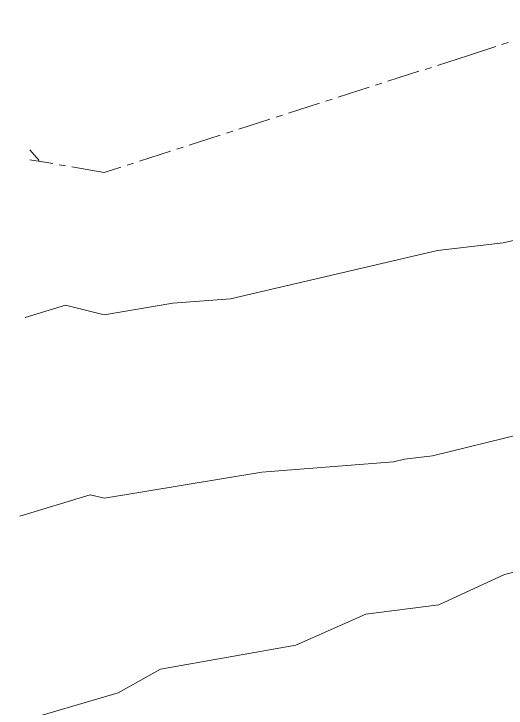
# Model space of a CAD drawing. Extents: x 33353 to 37237, y 80141 to 82571.
# Drawn here: x 34420.72 to 34439.59, y 82328.4 to 82355.01 of the extents above; entities that cross this region are included whole.
import ezdxf

# ---------------------------------------------------------------- set-up
doc = ezdxf.new("R2010")
doc.units = 0
doc.header["$MEASUREMENT"] = 0
doc.linetypes.add('CENTER', pattern=[2, 1.25, -0.25, 0.25, -0.25])
for name, color, linetype, lineweight in [('TOPOSHD-34', 7, 'Continuous', 0), ('TOPOSHD-5', 7, 'Continuous', 0), ('TOPOSHD-6', 7, 'Continuous', 0)]:
    doc.layers.add(name, color=color, linetype=linetype, lineweight=lineweight)

msp = doc.modelspace()

# ---------------------------------------------------------------- linework, layer by layer
at = {"layer": 'TOPOSHD-34', "color": 5, "linetype": 'CENTER', "lineweight": 0}
for p, q in [((34442.998, 82355.012), (34438.159, 82353.421)), ((34438.159, 82353.421), (34424.183, 82348.934)), ((34421.339, 82349.797), (34421.69, 82349.394)), ((34421.991, 82349.309), (34421.329, 82349.422)), ((34424.183, 82348.934), (34421.991, 82349.309))]:
    msp.add_line(p, q, dxfattribs=at)
at = {"layer": 'TOPOSHD-5', "color": 43, "linetype": 'Continuous', "lineweight": 0}
for p, q in [((34443.191, 82347.057), (34439.488, 82346.239)), ((34439.488, 82346.239), (34436.968, 82345.943)), ((34436.968, 82345.943), (34429.026, 82344.092)), ((34429.026, 82344.092), (34426.823, 82343.918)), ((34422.702, 82343.843), (34421.159, 82343.373)), ((34424.186, 82343.48), (34422.702, 82343.843)), ((34426.823, 82343.918), (34424.186, 82343.48))]:
    msp.add_line(p, q, dxfattribs=at)
at = {"layer": 'TOPOSHD-6', "color": 43, "linetype": 'Continuous', "lineweight": 0}
for p, q in [((34436.768, 82338.068), (34440.879, 82339.073)), ((34435.275, 82337.845), (34435.693, 82337.942)), ((34435.693, 82337.942), (34436.768, 82338.068)), ((34430.228, 82337.448), (34435.275, 82337.845)), ((34424.191, 82336.444), (34430.228, 82337.448)), ((34420.946, 82335.756), (34423.646, 82336.577)), ((34423.646, 82336.577), (34424.191, 82336.444)), ((34442.139, 82334.157), (34439.538, 82333.521)), ((34439.538, 82333.521), (34437.019, 82332.365)), ((34437.019, 82332.365), (34434.215, 82331.997)), ((34434.215, 82331.997), (34431.527, 82330.811)), ((34431.527, 82330.811), (34426.345, 82329.892)), ((34426.345, 82329.892), (34424.719, 82328.991)), ((34424.719, 82328.991), (34420.723, 82327.807))]:
    msp.add_line(p, q, dxfattribs=at)

doc.saveas('drawing.dxf')
